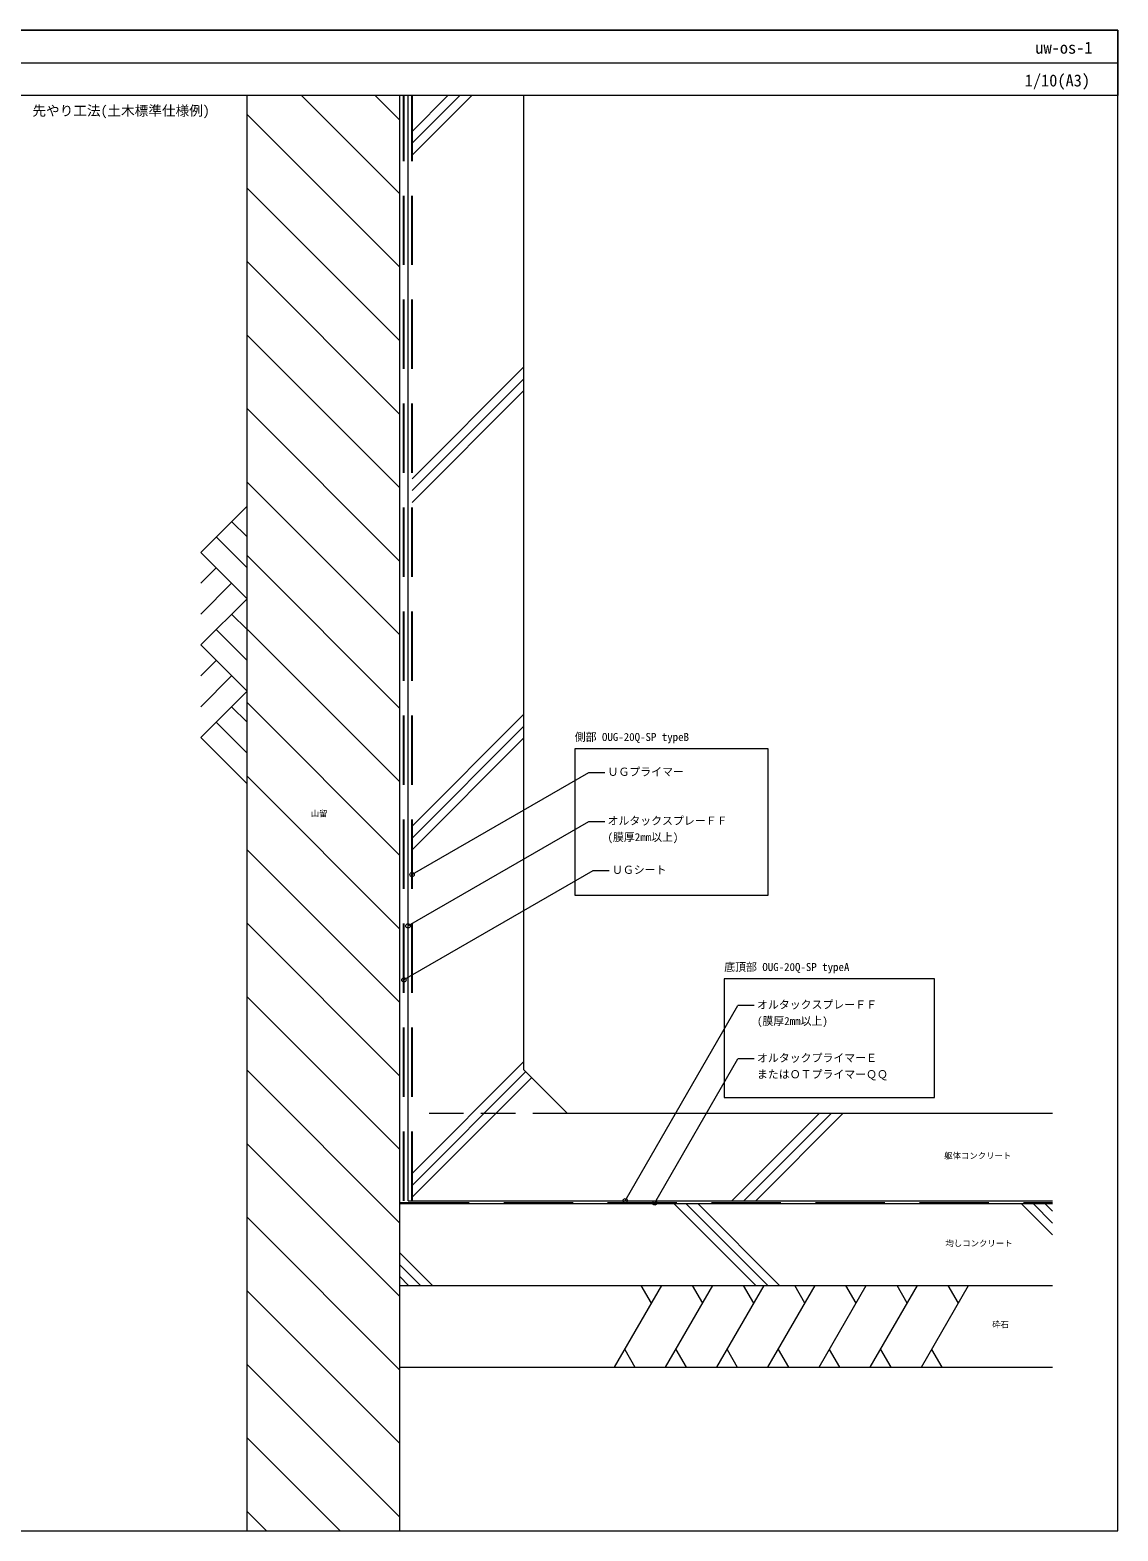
# Model space of a CAD drawing. Units: millimetres, scale not verified. Extents: x -2000 to 2000, y -1375 to 1375.
# Drawn here: x 6 to 2000, y -1375 to 1375 of the extents above; entities that cross this region are included whole.
import ezdxf
from ezdxf.enums import TextEntityAlignment as Align

# ---------------------------------------------------------------- set-up
doc = ezdxf.new("R2010")
doc.units = ezdxf.units.MM
doc.header["$LTSCALE"] = 10
doc.linetypes.add('USER1', pattern=[9.525, 6.35, -3.175])
doc.linetypes.add('USER2', pattern=[19.05, 12.7, -6.35])
for name, color, linetype, lineweight in [('0-0_0', 7, 'Continuous', 18), ('0-1_WAKU', 7, 'Continuous', 18), ('0-2_KUTAI', 3, 'Continuous', 18), ('0-3_BOUSUI', 1, 'Continuous', 18), ('0-4_MOJI', 7, 'Continuous', 18), ('0-5_HATCH', 9, 'Continuous', 18), ('0-6_KUTAI2', 3, 'USER2', 18), ('0-8_bousui2', 7, 'USER2', 25)]:
    doc.layers.add(name, color=color, linetype=linetype, lineweight=lineweight)
doc.styles.add('ＭＳ ゴシック', font='')
doc.styles.get('ＭＳ ゴシック').set_extended_font_data('MS Gothic')

msp = doc.modelspace()

# ---------------------------------------------------------------- linework, layer by layer
at = {"layer": '0-0_0'}
msp.add_line((-2000, 1315), (2000, 1315), dxfattribs=at)
at = {"layer": '0-1_WAKU'}
for points in [[(-2000, -1375), (2000, -1375), (2000, 1375), (-2000, 1375)], [(2000, 1255), (-2000, 1255), (-2000, 1375), (2000, 1375)]]:
    msp.add_lwpolyline(points, close=True, dxfattribs=at)
at = {"layer": '0-2_KUTAI'}
for p, q in [((403.5, -1375), (403.5, 1255)), ((683.5, -1375), (683.5, 1255)), ((911, -530), (911, 1255)), ((683.5, -775), (1880, -775)), ((683.5, -925), (1880, -925)), ((683.5, -1075), (1880, -1075))]:
    msp.add_line(p, q, dxfattribs=at)
msp.add_lwpolyline([(1880, -610), (991, -610), (911, -530)], dxfattribs=at)
at = {"layer": '0-3_BOUSUI'}
for q in [(698.5, 1255), (1880, -770)]:
    msp.add_line((698.5, -770), q, dxfattribs=at)
at = {"layer": '0-4_MOJI'}
for p, q in [((1029.26, 14.15), (706, -172.48)), ((1059.26, 14.15), (1029.26, 14.15)), ((1029.26, -75.5), (698.5, -266.46)), ((1059.26, -75.5), (1029.26, -75.5)), ((1037.38, -165.45), (691, -365.43)), ((1067.38, -165.45), (1037.38, -165.45)), ((1096.83, -770), (1303.27, -412.43)), ((1333.27, -412.43), (1303.27, -412.43)), ((1150.88, -774), (1303.27, -510.05)), ((1333.27, -510.05), (1303.27, -510.05))]:
    msp.add_line(p, q, dxfattribs=at)
for points in [[(1358.9, 57.98), (1004.09, 57.98), (1004.09, -210.13), (1358.9, -210.13)], [(1663.4, -363.5), (1278.1, -363.5), (1278.1, -581.03), (1663.4, -581.03)]]:
    msp.add_lwpolyline(points, close=True, dxfattribs=at)
for centre in [(706, -172.48), (698.5, -266.46), (691, -365.43), (1096.83, -770), (1150.88, -774)]:
    msp.add_circle(centre, 4, dxfattribs=at)
at = {"layer": '0-5_HATCH'}
for p, q in [((683.5, 1074.95), (503.45, 1255)), ((683.5, 1209.65), (638.15, 1255)), ((706, 1189.19), (771.81, 1255)), ((706, 1167.44), (793.56, 1255)), ((706, 1145.69), (815.31, 1255)), ((683.5, 940.25), (403.5, 1220.25)), ((683.5, 805.54), (403.5, 1085.54)), ((683.5, 670.84), (403.5, 950.84)), ((683.5, 536.13), (403.5, 816.13)), ((706, 552.79), (911, 757.79)), ((706, 531.04), (911, 736.04)), ((706, 509.29), (911, 714.29)), ((683.5, 401.43), (403.5, 681.43)), ((683.5, 266.73), (403.5, 546.73)), ((403.5, 502.83), (318.65, 417.98)), ((403.5, 446.26), (375.22, 474.55)), ((403.5, 389.7), (346.93, 446.26)), ((403.5, 333.13), (318.65, 417.98)), ((346.93, 389.7), (318.65, 361.41)), ((683.5, 132.02), (403.5, 412.02)), ((375.22, 361.41), (318.65, 304.84)), ((403.5, 333.13), (318.65, 248.28)), ((403.5, 276.56), (375.22, 304.84)), ((403.5, 219.99), (346.93, 276.56)), ((683.5, -2.68), (403.5, 277.32)), ((403.5, 163.42), (318.65, 248.28)), ((346.93, 219.99), (318.65, 191.7)), ((375.22, 191.7), (318.65, 135.14)), ((403.5, 163.42), (318.65, 78.57)), ((683.5, -137.38), (403.5, 142.62)), ((403.5, 106.85), (375.22, 135.14)), ((706, -83.6), (911, 121.4)), ((403.5, 50.28), (346.93, 106.85)), ((706, -105.35), (911, 99.65)), ((403.5, -6.28), (318.65, 78.57)), ((706, -127.1), (911, 77.9)), ((683.5, -272.09), (403.5, 7.91)), ((683.5, -406.79), (403.5, -126.79)), ((683.5, -541.5), (403.5, -261.5)), ((683.5, -676.2), (403.5, -396.2)), ((706, -720), (911, -515)), ((683.5, -810.9), (403.5, -530.9)), ((706, -741.75), (914.38, -533.38)), ((706, -763.5), (925.25, -544.25)), ((1292.4, -770), (1452.4, -610)), ((1314.15, -770), (1474.15, -610)), ((1335.9, -770), (1495.9, -610)), ((683.5, -945.61), (403.5, -665.61)), ((1336.06, -925), (1186.06, -775)), ((1357.81, -925), (1207.81, -775)), ((1379.56, -925), (1229.56, -775)), ((1880, -832.54), (1822.46, -775)), ((1880, -810.79), (1844.21, -775)), ((1880, -789.04), (1865.96, -775)), ((683.5, -1080.31), (403.5, -800.31)), ((743.17, -925), (683.5, -865.33)), ((721.42, -925), (683.5, -887.08)), ((699.67, -925), (683.5, -908.83)), ((1077.06, -1075), (1163.67, -925)), ((1144.92, -957.48), (1126.17, -925)), ((1170.81, -1075), (1257.42, -925)), ((1238.67, -957.48), (1219.92, -925)), ((1264.56, -1075), (1351.17, -925)), ((1332.42, -957.48), (1313.67, -925)), ((1358.31, -1075), (1444.92, -925)), ((1426.17, -957.48), (1407.42, -925)), ((1452.06, -1075), (1538.67, -925)), ((1519.92, -957.48), (1501.17, -925)), ((1545.81, -1075), (1632.42, -925)), ((1613.67, -957.48), (1594.92, -925)), ((1639.56, -1075), (1726.17, -925)), ((1707.42, -957.48), (1688.67, -925)), ((683.5, -1215.02), (403.5, -935.02)), ((1095.81, -1042.52), (1114.56, -1075)), ((1189.56, -1042.52), (1208.31, -1075)), ((1283.31, -1042.52), (1302.06, -1075)), ((1377.06, -1042.52), (1395.81, -1075)), ((1470.81, -1042.52), (1489.56, -1075)), ((1564.56, -1042.52), (1583.31, -1075)), ((1658.31, -1042.52), (1677.06, -1075)), ((683.5, -1349.72), (403.5, -1069.72)), ((574.08, -1375), (403.5, -1204.42)), ((439.37, -1375), (403.5, -1339.13))]:
    msp.add_line(p, q, dxfattribs=at)
at = {"layer": '0-6_KUTAI2', "linetype": 'USER1'}
msp.add_line((991, -610), (706, -610), dxfattribs=at)
at = {"layer": '0-8_bousui2'}
for p, q in [((691, -770), (691, 1255)), ((706, -770), (706, 1255)), ((683.5, -774), (1880, -774))]:
    msp.add_line(p, q, dxfattribs=at)

# ---------------------------------------------------------------- texts
at = {"layer": '0-1_WAKU', "style": 'ＭＳ ゴシック'}
for s, p in [('uw-os-1', (1848.55, 1325)), ('1/10(A3)', (1829.06, 1265))]:
    msp.add_text(s, height=21.99, dxfattribs=at).set_placement(p, align=Align.BOTTOM_LEFT)
at = {"layer": '0-4_MOJI', "style": 'ＭＳ ゴシック'}
for s, height, p in [('先やり工法(土木標準仕様例)', 18.33, (10, 1212.5)), ('側部 OUG-20Q-SP typeB', 14.66, (1004.09, 67.98)), ('ＵＧプライマー', 14.66, (1064.26, 4.15)), ('山留', 11, (520.2, -69.41)), ('オルタックスプレーＦＦ', 14.66, (1064.26, -85.5)), ('(膜厚2mm以上)', 14.66, (1064.26, -115.5)), ('ＵＧシート', 14.66, (1072.38, -175.45)), ('底頂部 OUG-20Q-SP typeA', 14.66, (1278.1, -353.5)), ('オルタックスプレーＦＦ', 14.66, (1338.27, -422.43)), ('(膜厚2mm以上)', 14.66, (1338.27, -452.43)), ('オルタックプライマーＥ', 14.66, (1338.27, -520.05)), ('またはＯＴプライマーＱＱ', 14.66, (1338.27, -550.05)), ('躯体コンクリート', 11, (1681.31, -696.38)), ('均しコンクリート', 11, (1683.59, -856.84)), ('砕石', 11, (1769.42, -1005.49))]:
    msp.add_text(s, height=height, dxfattribs=at).set_placement(p, align=Align.BOTTOM_LEFT)

doc.saveas('drawing.dxf')
